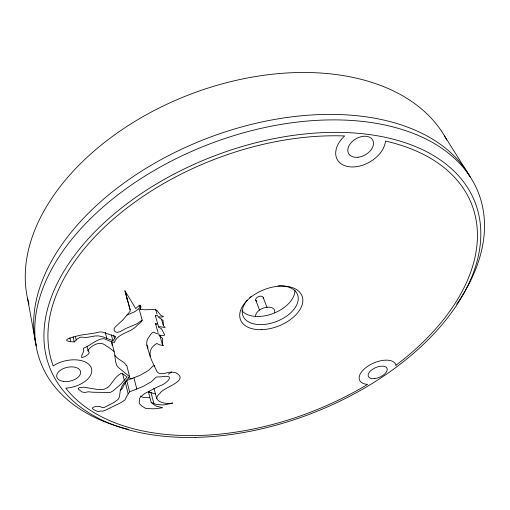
<?xml version="1.0" encoding="UTF-8"?>
<svg xmlns="http://www.w3.org/2000/svg" width="510" height="510" viewBox="0 0 510 510"><rect width="100%" height="100%" fill="white"/><g stroke="black" fill="none" stroke-linecap="round" stroke-linejoin="round"><path stroke-width="0.76" d="M139.306 309.544L142.201 320.267L140.805 322.32L137.611 324.921A26.31 15.81 -16.2 0 0 136.195 326.445C129.961 332.571 119.161 333.1 114.623 341.394L114.744 341.643A0.848 0.504 -14.2 0 1 114.807 342.108A0.765 0.459 -14.2 0 1 114.508 342.369L111.052 341.643L105.054 339.099A7.726 4.622 -13.6 0 0 103.587 338.685C96.154 339.029 90.238 345.933 83.423 348.222C84.934 351.894 81.115 354.246 81.6 357.599C84.354 357.006 87.79 355.489 89.18 352.914A3.927 2.327 -13 0 0 89.027 352.11L88.109 350.963L87 346.009M153.912 403.576L150.966 392.528L148.289 391.393L151.215 402.466L153.912 403.576A41.954 23.383 -17.1 0 0 156.513 404.506L162.696 404.959A27.381 15.172 -16.5 0 0 165.081 404.723L172.673 403.015C167.248 405.061 149.921 401.16 159.942 393.395C163.245 387.141 190.147 380.823 176.033 372.867A15.759 8.823 -16.4 0 0 172.284 372.166C167.567 371.503 159.961 376.59 156.799 371.28C152.637 361.297 144.037 351.371 156.755 343.466L159.783 344.919L163.423 345.468L162.543 344.919L162.276 343.899L162.735 338.614L158.788 335.051L163.232 335.631L164.736 335.044L161.587 328.886L158.661 327.012L159.751 326.687L165.138 327.535L164.309 326.566A5.629 3.411 -16.7 0 1 163.404 325.609L163.092 320.497L157.762 316.608L161.415 317.131L163.519 316.525L160.956 315.524L156.812 310.335L153.357 309.366L145.089 309.78L140.295 309.481C142.494 303.118 138.42 305.63 135.756 308.582L124.835 290.63L130.171 309.844L130.139 311.272L122.948 319.827L115.222 327.025L114.093 328.689L114.285 330.811L115.528 331.914L117.121 332.361L120.016 331.729L126.008 328.402L137.005 323.748L142.207 320.089M127.028 299.619L127.054 298.178L125.065 291.019M158.055 332.507L155.531 323.652L157.692 323.869M138.873 309.073L139.026 308.531L134.755 311.712L126.977 315.052M154.855 365.804L153.038 365.944L150.265 368.755A20.553 11.883 -15.1 0 1 148.13 370.649L139.842 375.411L126.773 380.556L124.434 384.157A49.591 27.597 -16.6 0 0 123.547 385.923L122.209 388.671L120.143 390.341M151.215 402.466L155.359 405.699A13.407 7.325 -16.4 0 0 156.391 406.164L162.684 407.739L155.824 408.669A67.588 38.511 -16.7 0 1 152.675 408.797L146.44 408.51A9.097 4.96 -15.9 0 1 145.414 408.229L142.271 406.381L139.409 403.71A5.929 3.245 -15.6 0 1 139.204 402.996L139.593 398.648A9.346 5.138 -15.8 0 1 140.377 397.099L144.859 393.414L157.278 387.071A45.964 26.494 -15.4 0 0 160.318 385.656C164.673 384.655 176.052 375.258 164.373 376.374A39.837 23.224 -16.5 0 1 160.797 376.839L156.289 377.043L153.3 379.95A20.744 11.8 -15.3 0 1 151.138 381.843L142.768 386.631L129.585 391.82L127.213 395.416A50.025 27.387 -16.7 0 0 126.314 397.175L124.95 399.916L120.985 402.658L104.913 410.442L102.523 411.232L101.464 411.079A2.225 1.211 -14 0 0 100.636 411.022L98.564 411.557A2.167 1.186 -13.9 0 1 97.741 411.525L93.712 409.626L92.444 408.561L92.45 407.936L94.184 406.897L97.142 406.342L100.011 406.515L102.389 407.681L104.059 407.579L113.832 402.543L118.345 399.247L119.448 396.825L120.175 391.342L121.96 386.197L123.962 382.959L129.597 376.692L118.161 367.302A33.813 19.769 -15.7 0 1 116.56 364.911L115.56 361.571L114.54 352.945L111.543 341.432M126.429 365.791C125.109 361.756 117.957 359.843 115.349 355.84A33.501 19.903 -15.6 0 1 114.852 355.202M112.825 340.693L114.565 338.748A10.621 6.407 -13.8 0 0 115.05 338.162L115.56 336.555L102.484 332.106L99.954 331.895L94.656 333.075A83.092 53.869 -12.8 0 1 89.505 333.852L80.14 335.204L75.148 336.517A71.642 41.093 -13.5 0 0 72.222 337.429C62.507 340.03 66.918 341.604 74.269 341.936L77.501 338.736L80.223 337.327A3.551 2.142 -12.7 0 1 81.6 337.135L86.139 337.531L94.968 335.988L98.577 335.892L103.192 336.951L112.825 340.693L111.39 334.879M171.793 371.981L168.332 374.193M149.761 397.768L143.565 397.449A9.014 4.998 -15.8 0 1 142.551 397.162L140.569 396.123M155.601 393.956L153.555 393.478A41.584 23.562 -17 0 1 150.966 392.522M158.999 334.12L156.105 333.412L153.548 332.093C150.941 332.998 149.787 336.084 148.155 338.111C144.362 343.899 149.13 350.593 150.01 356.464M157.8 315.492L155.799 315.276L155.378 315.722L158.667 327.152M155.799 316.149L155.378 315.722M156.334 324.443L155.531 323.652M148.289 391.393L149.819 392.713M113.998 351.454L108.974 347.59A168.262 90.927 -9.7 0 0 106.112 345.837C100.438 340.374 91.991 345.041 88.051 350.16L88.109 350.963M444.605 136.062L469.245 175.357M148.085 348.088L146.912 345.123M263.243 297.604L267.068 307.562M255.72 300.046L259.488 310.023M161.46 319.113L163.232 325.201M159.732 335.102L162.543 344.919M155.614 309.207L157.029 314.154M140.046 305.146L140.652 307.326M139.09 305.127L140.295 309.481M153.943 388.314L156.723 398.642M127.054 298.178L130.171 309.844M133.945 377.84L136.82 389.073M126.722 365.268L129.591 376.616M126.773 380.556L129.585 391.82M113.666 335.121L114.565 338.748M125.364 382.615L128.157 393.873M122.598 373.409L124.287 380.224M105.302 332.424L106.711 338.264M75.384 336.237L76.181 339.934M73.166 336.759L74.269 341.936M69.889 337.798L70.673 341.509M27.636 298.834L35.936 344.454M111.709 341.388L112.194 345.665M28.981 304.138A224.961 146.172 -21.2 0 1 187.425 95.408A224.961 146.172 -21.2 0 1 446.887 140.173M294.901 290.139A29.057 17.518 -21.2 0 1 273.436 313.389A29.057 17.518 -21.2 0 1 241.887 310.724M256.906 301.244A3.965 2.391 -20.9 0 1 256.294 298.191A3.965 2.391 -20.9 0 1 260.98 296.176A3.965 2.391 -20.9 0 1 263.173 298.554M255.561 316.34A10.034 5.929 -20.9 0 1 265.608 307.441A10.034 5.929 -20.9 0 1 274.667 312.4M36.286 345.952A233.605 143.316 -21.2 0 1 205.575 138.911A233.605 143.316 -21.2 0 1 470.386 177.372M128.603 429.388A234.734 142.902 -21.2 0 1 71.827 239.247A234.734 142.902 -21.2 0 1 375.742 123.261A234.734 142.902 -21.2 0 1 456.667 304.183M277.995 285.88A29.261 17.429 -21.2 0 1 296.144 306.006A29.261 17.429 -21.2 0 1 256.817 324.405A29.261 17.429 -21.2 0 1 247.305 300.237M249.613 297.815A29.261 17.429 -21.2 0 1 251.169 296.431M132.179 378.713A213.951 138.796 -21.2 0 1 128.322 377.77M78.342 388.41L78.323 388.518A4.864 2.748 -13.2 0 0 78.4 389.2L81.906 391.929L84.877 392.502A10.079 5.699 -13.2 0 0 86.541 392.113L87.21 391.96A5.629 3.143 -13.4 0 1 88.581 391.795L91.749 392.139A31.531 18.118 -13.9 0 0 94.675 392.273L110.198 392.496L113.271 390.749L120.137 384.789A27.285 15.574 -13.8 0 0 121.138 383.8L127.111 376.954L123.082 374.123A53.34 29.676 -13.2 0 0 122.387 373.683L121.048 373.186L117.243 376.221A49.84 27.795 -16 0 0 115.298 378.19L109.599 385.745L107.489 387.606L104.435 389.111L101.873 389.57L97.251 389.411L83.685 387.205L79.464 387.485L78.342 388.41M374.786 378.56A10.175 5.196 -23.6 0 0 386.994 368.322A10.175 5.196 -23.6 0 0 371.223 370.298A10.175 5.196 -23.6 0 0 374.786 378.56M395.989 365.236A224.298 135.246 -21.2 0 0 385.464 141.072A26.749 18.003 -29.4 0 1 349.286 166.77A26.749 18.003 -29.4 0 1 344.652 135.96A224.298 135.246 -21.2 0 0 124.191 210.152A224.298 135.246 -21.2 0 0 53.206 365.887A23.626 13.617 -12.5 0 1 90.755 366.722A23.626 13.617 -12.5 0 1 65.79 388.193A224.298 135.246 -21.2 0 0 367.602 384.381A19.712 10.066 -23.6 0 1 367.755 366.256A19.712 10.066 -23.6 0 1 395.989 365.236M63.737 381.442A12.189 7.025 -12.5 0 0 80.599 371.758A12.189 7.025 -12.5 0 0 61.646 369.444A12.189 7.025 -12.5 0 0 63.737 381.442M358.122 157.246A13.802 9.288 -29.4 0 0 372.848 140.314A13.802 9.288 -29.4 0 0 351.014 142.8A13.802 9.288 -29.4 0 0 358.122 157.246M195.234 437.408A228.148 137.643 -21.2 0 0 475.97 204.816A228.148 137.643 -21.2 0 0 115.904 212.511A228.148 137.643 -21.2 0 0 195.234 437.408M261.228 329.67A32.997 19.578 -21.2 0 0 302.22 296.425A32.997 19.578 -21.2 0 0 250.378 297.521A32.997 19.578 -21.2 0 0 261.228 329.67"/></g></svg>
